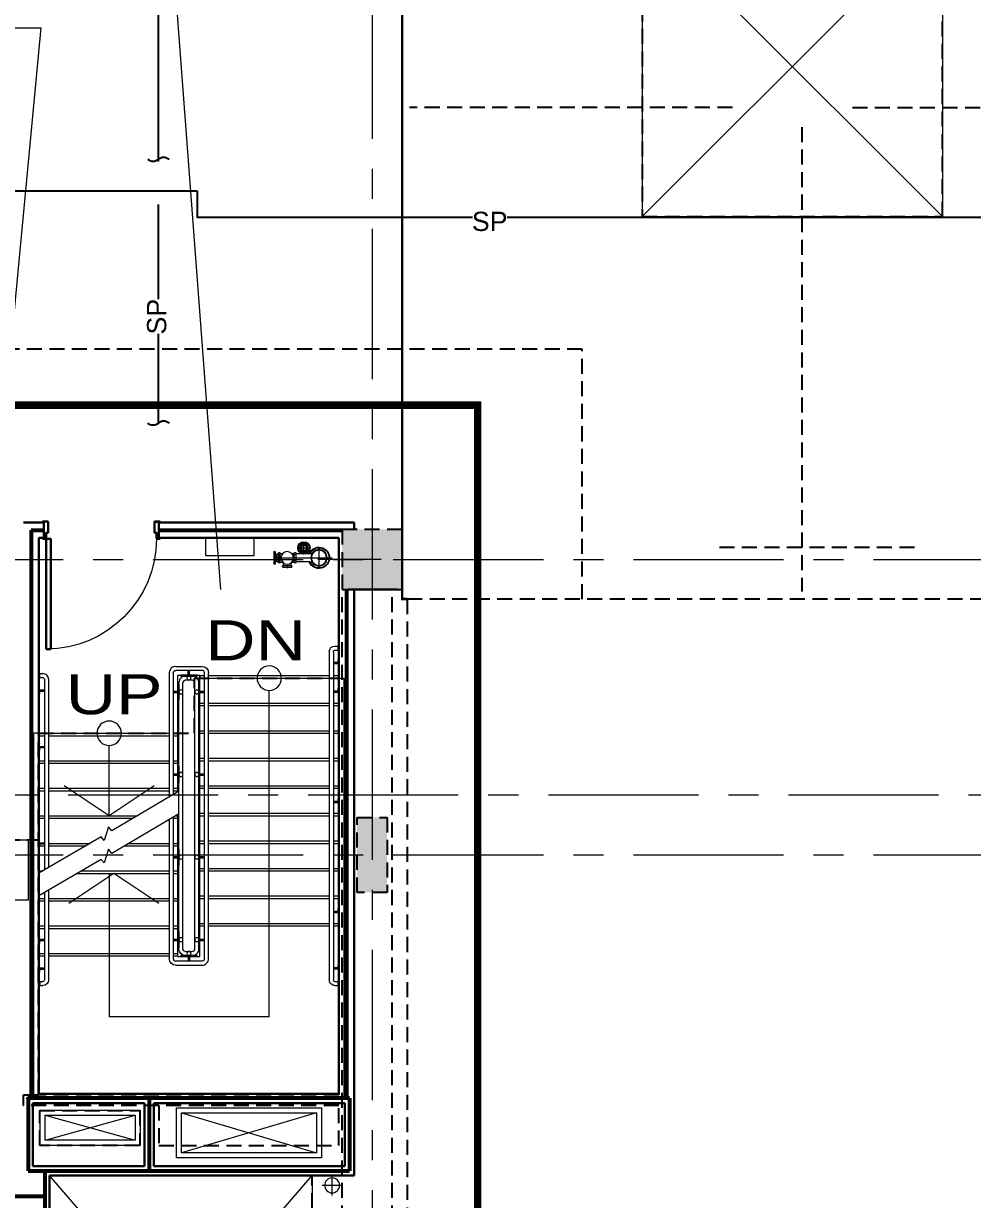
# Model space of a CAD drawing. Header units: inches. Extents: x -26500 to -19632, y -3347 to 2257.
# Drawn here: x -23360.4 to -22981, y 765.5 to 1235.3 of the extents above; entities that cross this region are included whole.
import ezdxf
from ezdxf import colors
from ezdxf.entities.mleader import LeaderData, LeaderLine
from ezdxf.enums import TextEntityAlignment as Align
from ezdxf.math import Vec2, Vec3

# ---------------------------------------------------------------- set-up
doc = ezdxf.new("R2010")
doc.units = ezdxf.units.IN
doc.header["$LTSCALE"] = 48
doc.header["$MEASUREMENT"] = 0
for name, pattern in [('A105$0$CENTER', [2, 1.25, -0.25, 0.25, -0.25]), ('A105$0$DGN Style 2', [235.651, 141.3906, -94.2604]), ('A105$0$DGN Style 3', [329.9114, 235.651, -94.2604]), ('A105$0$DGN Style 4', [377.27725, 188.5208, -94.2604, 0.235651, -94.2604]), ('DASHED2', [0.375, 0.25, -0.125]), ('NB - 9th floor_plan$0$HIDDEN2', [0.1875, 0.125, -0.0625])]:
    doc.linetypes.add(name, pattern=pattern)
for name, color, linetype in [('A-Detl-Iden', 5, 'Continuous'), ('A105$0$A-ANNO-IDEN', 8, 'Continuous'), ('A105$0$A-ANNO-PATT-1-12', 8, 'Continuous'), ('A105$0$A-ANNO-TEXT', 8, 'Continuous'), ('A105$0$A-DOOR', 8, 'Continuous'), ('A105$0$A-DOOR-FRAM', 8, 'Continuous'), ('A105$0$A-FLOR-CURB', 8, 'Continuous'), ('A105$0$A-FLOR-HRAL', 8, 'Continuous'), ('A105$0$A-FLOR-OPENING', 8, 'Continuous'), ('A105$0$A-FLOR-SLEEVE', 8, 'Continuous'), ('A105$0$A-FLOR-SPRK', 8, 'Continuous'), ('A105$0$A-FLOR-STRCT-6-12', 8, 'Continuous'), ('A105$0$A-FLOR-STRS', 8, 'Continuous'), ('A105$0$A-GRID-COLS', 8, 'Continuous'), ('A105$0$A-GRID-GRDP0-15', 8, 'Continuous'), ('A105$0$A-WALL-FULL-INTR', 8, 'Continuous'), ('A105$0$bc105-11 - A-WALL-FIRE', 8, 'Continuous'), ('A105$0$bc105-11 - M-HVAC-Supp', 8, 'Continuous'), ('A105$0$E-RISER-SLEEVE', 8, 'Continuous'), ('A105$0$tower crane', 8, 'Continuous'), ('F-Sprn-Pipe', 133, 'Continuous'), ('NB - 9th floor_plan$0$stcbeams', 1, 'NB - 9th floor_plan$0$HIDDEN2'), ('NB - 9th floor_plan$0$STCCOLS1', 1, 'NB - 9th floor_plan$0$HIDDEN2'), ('NB - 9th floor_plan$0$STDROPS', 1, 'NB - 9th floor_plan$0$HIDDEN2'), ('NB - 9th floor_plan$0$STPJ', 1, 'NB - 9th floor_plan$0$HIDDEN2'), ('NB - 9th floor_plan$0$STREINFB', 1, 'NB - 9th floor_plan$0$HIDDEN2'), ('NB - 9th floor_plan$0$STSLABEDGE', 1, 'NB - 9th floor_plan$0$HIDDEN2'), ('P-Anno', 6, 'Continuous'), ('P-Pipe-Ftng', 134, 'Continuous'), ('P-Text', 6, 'Continuous'), ('XREF', 7, 'Continuous')]:
    doc.layers.add(name, color=color, linetype=linetype)
doc.styles.add('A105$0$style-Arial', font='arial.ttf')
doc.styles.add('M08', font='arial.ttf', dxfattribs={"height": 7.68})
doc.styles.add('MAMEP ANNO', font='arial.ttf', dxfattribs={"height": 0.078125})
doc.styles.get("Standard").update_dxf_attribs({"font": 'simplex.shx'})

# ---------------------------------------------------------------- blocks, each defined once
blk = doc.blocks.new('LPBL')
at = {"layer": 'P-Pipe-Ftng'}
for centre, start, end in [((-1.06, 1.06), 315, 45), ((1.06, -1.06), 135, 225)]:
    blk.add_arc(centre, 1.5, start, end, dxfattribs=at)
blk = doc.blocks.new('NB - 9th floor_plan')
at = {"layer": 'NB - 9th floor_plan$0$stcbeams', "transparency": 33554687}
for p, q in [((-23233.02, 379.16), (-23233.02, 1009.17)), ((-23213.02, 379.16), (-23213.02, 1009.17))]:
    blk.add_line(p, q, dxfattribs=at)
blk.add_lwpolyline([(-23306.28, 803.07), (-23360.38, 803.07), (-23360.38, 807.27), (-23354.38, 807.27)], dxfattribs=at)
at = {"layer": 'NB - 9th floor_plan$0$STCCOLS1', "transparency": 33554687, "elevation": 0}
blk.add_lwpolyline([(-23233.02, 1009.17), (-23209.02, 1009.17), (-23209.02, 1033.17), (-23233.02, 1033.17)], close=True, dxfattribs=at)
at = {"layer": 'NB - 9th floor_plan$0$STCCOLS1', "transparency": 33554687}
blk.add_lwpolyline([(-23215.01, 888.16), (-23227.01, 888.16), (-23227.01, 918.16), (-23215.01, 918.16)], close=True, dxfattribs=at)
at = {"layer": 'NB - 9th floor_plan$0$STDROPS', "transparency": 33554687}
blk.add_line((-23386.04, 909.16), (-23354.17, 909.16), dxfattribs=at)
blk.add_lwpolyline([(-23137.02, 1005.38), (-23137.02, 1105.15), (-23398.04, 1105.15), (-23398.04, 954.11)], dxfattribs=at)
at = {"layer": 'NB - 9th floor_plan$0$STPJ', "transparency": 33554687, "const_width": 1}
blk.add_lwpolyline([(-23207.02, 1005.38), (-23209.02, 1005.38), (-23209.02, 1531.6)], dxfattribs=at)
at = {"layer": 'NB - 9th floor_plan$0$STREINFB', "transparency": 33554687}
for p, q in [((-23049.23, 1193.92), (-23049.23, 1008.38)), ((-23082.21, 1026.08), (-23001.17, 1026.08))]:
    blk.add_line(p, q, dxfattribs=at)
at = {"layer": 'NB - 9th floor_plan$0$STREINFB', "transparency": 33554687, "elevation": 0}
for points in [[(-23077.02, 1201.71), (-23206.02, 1201.71)], [(-23029.02, 1201.71), (-22772.3, 1201.71)]]:
    blk.add_lwpolyline(points, dxfattribs=at)
at = {"layer": 'NB - 9th floor_plan$0$STSLABEDGE', "linetype": 'NB - 9th floor_plan$0$HIDDEN2', "transparency": 33554687}
blk.add_lwpolyline([(-23113.02, 1158.13), (-22993.02, 1158.13), (-22993.02, 1278.13), (-23113.02, 1278.13)], close=True, dxfattribs=at)
at = {"layer": 'NB - 9th floor_plan$0$STSLABEDGE', "transparency": 33554687}
for points in [[(-22877.02, 1005.38), (-23207.02, 1005.38), (-23207.02, 551.77), (-22877.02, 551.77)], [(-23354.38, 807.27), (-23354.38, 951.77), (-23291.98, 951.77), (-23291.98, 973.77), (-23234.35, 973.77), (-23234.35, 807.27)], [(-23353.87, 801.07), (-23313.87, 801.07), (-23313.87, 787.07), (-23353.87, 787.07)], [(-23234.35, 803.07), (-23306.28, 803.07), (-23306.28, 787.07), (-23234.35, 787.07)], [(-23350.01, 654.09), (-23245.01, 654.09), (-23245.01, 775.09), (-23350.01, 775.09)]]:
    blk.add_lwpolyline(points, close=True, dxfattribs=at)
blk = doc.blocks.new('Key Note')
at = {"color": 0, "linetype": 'Continuous', "transparency": 16777216}
blk.add_lwpolyline([(-0.09375, -0.09375), (0.09375, -0.09375), (0.09375, 0.09375), (-0.09375, 0.09375)], close=True, dxfattribs=at)
at = {"color": 0, "linetype": 'ByBlock', "transparency": 16777216, "style": 'MAMEP ANNO'}
blk.add_attdef('ID', text='', height=0.10156, dxfattribs=at).set_placement((0, 0), align=Align.MIDDLE_CENTER)
blk = doc.blocks.new('*U764')
at = {"layer": 'A105$0$A-FLOR-HRAL', "linetype": 'Continuous', "lineweight": 0}
for p, q in [((-1.1, 1.5), (-1.04, 1.5)), ((-1.1, -1.5), (-1.1, 1.5)), ((-0.86, 0.01), (-0.86, 1.32)), ((-0.86, 0.01), (-0.86, -1.32)), ((-0.73, 0.26), (1.11, 0.26)), ((-1.1, -1.5), (-1.04, -1.5)), ((-0.73, -0.24), (1.11, -0.24))]:
    blk.add_line(p, q, dxfattribs=at)
for centre, radius, start, end in [((-1.04, 1.32), 0.188, 0, 90), ((-1.04, -1.32), 0.188, 270, 0), ((-0.73, -0.37), 0.125, 90, 180)]:
    blk.add_arc(centre, radius, start, end, dxfattribs=at)
at = {"layer": 'A105$0$A-FLOR-HRAL', "linetype": 'Continuous', "lineweight": 0, "extrusion": (0, 0, -1)}
blk.add_arc((0.73, 0.38), 0.125, 270, 0, dxfattribs=at)
blk = doc.blocks.new('*U765')
at = {"layer": 'A105$0$A-FLOR-HRAL', "linetype": 'Continuous', "lineweight": 0}
for p, q in [((-1.1, 1.5), (-1.04, 1.5)), ((-1.1, 1.5), (-1.1, -1.5)), ((-0.86, -0.01), (-0.86, 1.32)), ((-0.73, 0.24), (1.11, 0.24)), ((-1.1, -1.5), (-1.04, -1.5)), ((-0.86, -0.01), (-0.86, -1.32)), ((-0.73, -0.26), (1.11, -0.26))]:
    blk.add_line(p, q, dxfattribs=at)
at = {"layer": 'A105$0$A-FLOR-HRAL', "linetype": 'Continuous', "lineweight": 0, "extrusion": (0, 0, -1)}
for centre, radius, start, end in [((1.04, 1.32), 0.188, 90, 180), ((0.73, 0.37), 0.125, 270, 0), ((1.04, -1.32), 0.188, 180, 270)]:
    blk.add_arc(centre, radius, start, end, dxfattribs=at)
at = {"layer": 'A105$0$A-FLOR-HRAL', "linetype": 'Continuous', "lineweight": 0}
blk.add_arc((-0.73, -0.38), 0.125, 90, 180, dxfattribs=at)
blk = doc.blocks.new('*U766')
at = {"layer": 'A105$0$A-FLOR-HRAL', "linetype": 'Continuous', "lineweight": 0}
for p, q in [((0.73, 0.24), (-1.11, 0.24)), ((0.86, -0.01), (0.86, 1.32)), ((1.1, 1.5), (1.04, 1.5)), ((1.1, 1.5), (1.1, -1.5)), ((0.73, -0.26), (-1.11, -0.26)), ((0.86, -0.01), (0.86, -1.32)), ((1.1, -1.5), (1.04, -1.5))]:
    blk.add_line(p, q, dxfattribs=at)
for centre, radius, start, end in [((0.73, 0.37), 0.125, 270, 0), ((1.04, 1.32), 0.188, 90, 180), ((1.04, -1.32), 0.188, 180, 270)]:
    blk.add_arc(centre, radius, start, end, dxfattribs=at)
at = {"layer": 'A105$0$A-FLOR-HRAL', "linetype": 'Continuous', "lineweight": 0, "extrusion": (0, 0, -1)}
blk.add_arc((-0.73, -0.38), 0.125, 90, 180, dxfattribs=at)
blk = doc.blocks.new('*U767')
at = {"layer": 'A105$0$A-FLOR-HRAL', "linetype": 'Continuous', "lineweight": 0}
for p, q in [((0.73, 0.26), (-1.11, 0.26)), ((0.86, 0.01), (0.86, 1.32)), ((0.86, 0.01), (0.86, -1.32)), ((1.1, 1.5), (1.04, 1.5)), ((1.1, -1.5), (1.1, 1.5)), ((0.73, -0.24), (-1.11, -0.24)), ((1.1, -1.5), (1.04, -1.5))]:
    blk.add_line(p, q, dxfattribs=at)
blk.add_arc((0.73, 0.38), 0.125, 270, 0, dxfattribs=at)
at = {"layer": 'A105$0$A-FLOR-HRAL', "linetype": 'Continuous', "lineweight": 0, "extrusion": (0, 0, -1)}
for centre, radius, start, end in [((-1.04, 1.32), 0.188, 0, 90), ((-0.73, -0.37), 0.125, 90, 180), ((-1.04, -1.32), 0.188, 270, 0)]:
    blk.add_arc(centre, radius, start, end, dxfattribs=at)
blk = doc.blocks.new('*U769')
at = {"layer": 'A105$0$A-DOOR', "linetype": 'Continuous', "lineweight": 0, "extrusion": (0, 0, -1)}
blk.add_arc((22, 18.56), 44, 180, 270, dxfattribs=at)
at = {"layer": 'A105$0$A-DOOR', "linetype": 'Continuous', "lineweight": 30}
blk.add_3dface([(-22, -25.44), (-20.25, -25.44), (-20.25, 18.56), (-22, 18.56)], dxfattribs=at)
at = {"layer": 'A105$0$A-DOOR-FRAM', "linetype": 'Continuous', "lineweight": 30}
for p, q in [((-21.25, 25.44), (-23.5, 25.44)), ((-23.5, 25.44), (-23.5, 25.06)), ((-21.25, 20.98), (-21.25, 25.44)), ((21.25, 25.44), (23.5, 25.44)), ((21.25, 20.98), (21.25, 25.44)), ((23.5, 25.44), (23.5, 25.06)), ((-23.5, 18.56), (-23.5, 18.94)), ((-22, 18.56), (-22, 20.98)), ((-22, 20.98), (-21.25, 20.98)), ((22, 20.98), (21.25, 20.98)), ((22, 18.56), (22, 20.98)), ((23.5, 18.56), (23.5, 18.94)), ((-23.5, 18.56), (-22, 18.56)), ((23.5, 18.56), (22, 18.56))]:
    blk.add_line(p, q, dxfattribs=at)
at = {"layer": 'A105$0$A-DOOR-FRAM', "linetype": 'Continuous', "lineweight": 13}
for p, q in [((-23.35, 25.06), (-23.5, 25.06)), ((-21.4, 25.29), (-23.35, 25.29)), ((-23.35, 25.29), (-23.35, 25.06)), ((-21.4, 21.13), (-21.4, 25.29)), ((21.4, 21.13), (21.4, 25.29)), ((21.4, 25.29), (23.35, 25.29)), ((23.35, 25.29), (23.35, 25.06)), ((23.35, 25.06), (23.5, 25.06)), ((-23.5, 18.94), (-23.35, 18.94)), ((-23.35, 18.71), (-23.35, 18.94)), ((-22.15, 18.71), (-22.15, 21.13)), ((-22.15, 21.13), (-21.4, 21.13)), ((22.15, 21.13), (21.4, 21.13)), ((22.15, 18.71), (22.15, 21.13)), ((23.5, 18.94), (23.35, 18.94)), ((23.35, 18.71), (23.35, 18.94)), ((-23.35, 18.71), (-22.15, 18.71)), ((23.35, 18.71), (22.15, 18.71))]:
    blk.add_line(p, q, dxfattribs=at)
blk = doc.blocks.new('*U770')
at = {"layer": 'A105$0$A-FLOR-STRCT-6-12', "linetype": 'A105$0$DGN Style 3', "lineweight": 0}
for p, q in [((-52.54, -60.49), (52.46, 60.49)), ((52.46, -60.49), (-52.54, 60.49))]:
    blk.add_line(p, q, dxfattribs=at)
at = {"layer": 'A105$0$A-FLOR-STRCT-6-12', "linetype": 'A105$0$DGN Style 3', "lineweight": 13}
blk.add_3dface([(-52.54, 60.49), (52.46, 60.49), (52.46, -60.49), (-52.54, -60.49)], dxfattribs=at)
blk = doc.blocks.new('*D775', base_point=(0, 0))
at = {"linetype": 'Continuous', "lineweight": 0}
for p, q in [((-0.75, 0), (0.75, 0)), ((0, -0.75), (0, 0.75))]:
    blk.add_line(p, q, dxfattribs=at)
blk = doc.blocks.new('*U774')
at = {"layer": 'A105$0$E-RISER-SLEEVE', "linetype": 'Continuous', "lineweight": 13}
blk.add_circle((0, 0), 0.5, dxfattribs=at)
at = {"linetype": 'Continuous', "lineweight": 0}
blk.add_blockref('*D775', (0, 0), dxfattribs=at)
blk = doc.blocks.new('*D805', base_point=(0, 0))
at = {"layer": 'A105$0$A-FLOR-SLEEVE', "linetype": 'Continuous', "lineweight": 0}
for p, q in [((4, 0), (-4, 0)), ((0, -4), (0, 4))]:
    blk.add_line(p, q, dxfattribs=at)
blk = doc.blocks.new('*U804')
at = {"layer": 'A105$0$A-FLOR-SLEEVE', "linetype": 'Continuous', "lineweight": 13, "extrusion": (0, 0, -1)}
blk.add_circle((0, 0), 3, dxfattribs=at)
at = {"layer": 'A105$0$A-FLOR-SLEEVE', "linetype": 'Continuous', "lineweight": 0}
blk.add_blockref('*D805', (0, 0), dxfattribs=at)
blk = doc.blocks.new('*U807')
at = {"layer": 'A105$0$A-FLOR-SLEEVE', "linetype": 'Continuous', "lineweight": 13}
for radius in [19.8, 17.8]:
    blk.add_circle((0, 0), radius, dxfattribs=at)
at = {"layer": 'A105$0$A-FLOR-SPRK', "linetype": 'A105$0$DGN Style 4', "lineweight": 0}
for p, q in [((-19.8, 0), (19.8, 0)), ((0, -19.8), (0, 19.8))]:
    blk.add_line(p, q, dxfattribs=at)
at = {"layer": 'A105$0$A-FLOR-SPRK', "linetype": 'Continuous', "lineweight": 30}
for radius in [11.8, 9.81]:
    blk.add_circle((0, 0), radius, dxfattribs=at)
blk = doc.blocks.new('*U808')
at = {"layer": 'A105$0$A-FLOR-SLEEVE', "linetype": 'Continuous', "lineweight": 13, "extrusion": (0, 0, -1)}
for radius, start, end in [(34, 22.4795, 337.5205), (32, 23.9695, 336.0305)]:
    blk.add_arc((-51.2, 0), radius, start, end, dxfattribs=at)
at = {"layer": 'A105$0$A-FLOR-SPRK', "linetype": 'A105$0$DGN Style 4', "lineweight": 0}
for p, q in [((-87.9, 0), (51.2, 0)), ((51.2, 34.6), (51.2, 0)), ((51.2, 0), (93.5, 0)), ((51.2, 0), (51.2, -34.6))]:
    blk.add_line(p, q, dxfattribs=at)
at = {"layer": 'A105$0$A-FLOR-SPRK', "linetype": 'Continuous', "lineweight": 13}
for p, q in [((-78.4, -16), (-78.4, 16.2)), ((-72.4, 16), (-78.4, 16)), ((-72.6, 10.1), (-78.4, 10.1)), ((-72.4, -16), (-72.4, 16)), ((-72.4, 14), (-64.9, 14)), ((-36.2, 14), (-28.1, 14)), ((-28.1, -16), (-28.1, 16.2)), ((-22.1, 16), (-28.1, 16)), ((-22.2, 10.1), (-28.1, 10.1)), ((-22.1, -16), (-22.1, 16)), ((21.7, 13), (-22.1, 13)), ((-72.6, -9.2), (-78.6, -9.2)), ((-72.6, 0), (-78.4, 0)), ((-72.4, -9.2), (-78.4, -9.2)), ((-72.4, -16), (-78.4, -16)), ((-72.4, -14), (-64.9, -14)), ((-64.1, -24.7), (-36.1, -24.7)), ((-64.1, -30.1), (-64.1, -24.7)), ((-64.1, -30.1), (-36.1, -30.1)), ((-62.1, -24.7), (-62.1, -16.7)), ((-38.1, -24.7), (-38.1, -15.8)), ((-36.1, -30.1), (-36.1, -24.7)), ((-36, -14), (-28.1, -14)), ((-22.2, -9.2), (-28.2, -9.2)), ((-22.2, 0), (-28.1, 0)), ((-22.1, -9.2), (-28.1, -9.2)), ((-22.1, -16), (-28.1, -16)), ((21.7, -13), (-22.1, -13))]:
    blk.add_line(p, q, dxfattribs=at)
at = {"layer": 'A105$0$A-FLOR-SPRK', "linetype": 'Continuous', "lineweight": 13, "flags": 128}
for points in [[(-93.5, 18.1), (-93.5, -18)], [(-90.2, 20.1), (-91.5, 20.1)], [(-88.2, -18), (-88.2, 18.1)], [(-91.5, -20), (-90.2, -20)]]:
    blk.add_lwpolyline(points, dxfattribs=at)
at = {"layer": 'A105$0$A-FLOR-SPRK', "linetype": 'Continuous', "lineweight": 13, "extrusion": (0, 0, -1)}
for radius in [26, 24]:
    blk.add_circle((-51.2, 0), radius, dxfattribs=at)
for centre, radius, start, end in [((91.5, 18.1), 2, 0, 90), ((90.2, 18.1), 2, 90, 180), ((91.5, -18), 2, 270, 0), ((-21.2, -27.9), 14.9, 91.6029, 136.2822)]:
    blk.add_arc(centre, radius, start, end, dxfattribs=at)
at = {"layer": 'A105$0$A-FLOR-SPRK', "linetype": 'Continuous', "lineweight": 13}
for centre, radius, start, end in [((21.2, 27.9), 14.9, 271.6029, 316.2822), ((-90.2, -18), 2, 270, 360)]:
    blk.add_arc(centre, radius, start, end, dxfattribs=at)
at = {"layer": 'A105$0$A-FLOR-SPRK', "linetype": 'Continuous', "lineweight": 13, "extrusion": (0, 0, -1)}
blk.add_ellipse((-50.4, -0.1), major_axis=(0, -20.2), ratio=0.999989, dxfattribs=at)
at = {"layer": 'A105$0$A-FLOR-SPRK', "linetype": 'Continuous', "lineweight": 13}
for points in [[(-83.9, -2), (-88.1, -2), (-88.1, 1.6), (-83.9, 1.6)], [(-78.4, -12.5), (-83.9, -12.5), (-83.9, 12.6), (-78.4, 12.6)], [(-65, -28.6), (-65, -26.3), (-64.1, -26.3), (-64.1, -28.6)], [(-51.7, -30.1), (-51.7, -31.3), (-48.3, -31.3), (-48.3, -30.1)], [(-36.1, -28.6), (-36.1, -26.3), (-35.1, -26.3), (-35.1, -28.6)]]:
    blk.add_3dface(points, dxfattribs=at)
blk = doc.blocks.new('*U971')
at = {"layer": 'A105$0$tower crane', "linetype": 'A105$0$DGN Style 2', "lineweight": 0}
for p, q in [((-480, 480, 0), (480, 480, 0)), ((-480, 480, 0), (-480, -480, 0)), ((-480, 480, 0), (480, -480, 0)), ((480, 480, 0), (-480, -480, 0)), ((480, 480, 0), (480, -480, 0)), ((-480, -480, 0), (480, -480, 0))]:
    blk.add_line(p, q, dxfattribs=at)
blk = doc.blocks.new('A105')
at = {"layer": 'A105$0$A-ANNO-IDEN', "lineweight": 0, "transparency": 33554687, "elevation": 0.2066, "flags": 128}
for points in [[(-23342.5379, 1325.3785), (-23305.4204, 1325.3785), (-23281.5942, 1009.2162)], [(-23421.5321, 1233.5393), (-23353.4468, 1233.5393), (-23393.9075, 805.6001)]]:
    blk.add_lwpolyline(points, dxfattribs=at)
at = {"layer": 'A105$0$A-ANNO-PATT-1-12', "lineweight": 30, "transparency": 33554687}
for points in [[(-23209.0239, 1009.1697, 0), (-23209.0239, 1033.1697, 0), (-23233.0239, 1009.1697, 0), (-23233.0239, 1033.1697, 0)], [(-23227.0133, 918.1574), (-23215.0134, 918.1574), (-23227.0133, 888.1574), (-23215.0134, 888.1574)]]:
    blk.add_solid(points, dxfattribs=at)
at = {"layer": 'A105$0$A-ANNO-TEXT', "lineweight": 13, "transparency": 33554687}
for p, q in [((-23262.1486, 838.4692), (-23262.1486, 968.9008)), ((-23326.1488, 918.7739), (-23326.1488, 946.9012)), ((-23326.1488, 895.7586), (-23326.1488, 838.4692)), ((-23262.1486, 838.4692), (-23326.1488, 838.4692))]:
    blk.add_line(p, q, dxfattribs=at)
at = {"layer": 'A105$0$A-ANNO-TEXT', "lineweight": 13, "transparency": 33554687, "flags": 128}
for points in [[(-23308.1488, 930.7739), (-23326.1488, 918.7739), (-23344.1488, 930.7739)], [(-23306.3002, 883.7586), (-23324.3002, 895.7586), (-23342.3002, 883.7586)]]:
    blk.add_lwpolyline(points, dxfattribs=at)
at = {"layer": 'A105$0$A-ANNO-TEXT', "lineweight": 13, "transparency": 33554687, "extrusion": (0, 0, -1)}
for centre in [(23262.1486, 973.7738), (23326.1488, 951.7742)]:
    blk.add_circle(centre, 4.873, dxfattribs=at)
at = {"layer": 'A105$0$A-FLOR-CURB', "lineweight": 0, "transparency": 33554687}
blk.add_3dface([(-23372.5236, 909.1574), (-23358.5236, 909.1574), (-23358.5236, 885.1574), (-23372.5236, 885.1574)], dxfattribs=at)
at = {"layer": 'A105$0$A-FLOR-HRAL', "lineweight": 13, "transparency": 33554687}
for p, q in [((-23235.8984, 986.6186), (-23234.6486, 986.6186)), ((-23234.6486, 984.9707), (-23234.6486, 986.6186)), ((-23238.1484, 984.3431), (-23238.1484, 853.2315)), ((-23236.5234, 984.3431), (-23236.5234, 853.2315)), ((-23235.8984, 984.9707), (-23234.6486, 984.9707)), ((-23299.5236, 978.4822), (-23289.0236, 978.4822)), ((-23353.8988, 975.6073), (-23352.6486, 975.6073)), ((-23353.8988, 973.9823), (-23353.8988, 975.6073)), ((-23353.8988, 973.9823), (-23352.6486, 973.9823)), ((-23352.0228, 973.3573), (-23352.0234, 897.1706)), ((-23350.3979, 973.4734), (-23350.3984, 898.1087)), ((-23302.1482, 975.8572), (-23302.1486, 926.2911)), ((-23300.5232, 975.8569), (-23300.5236, 927.2499)), ((-23289.0236, 976.8572), (-23299.5236, 976.8572)), ((-23292.8986, 974.6072), (-23295.6486, 974.6072)), ((-23292.8986, 972.9822), (-23295.6486, 972.9822)), ((-23288.0239, 861.7322), (-23288.0235, 975.8568)), ((-23286.3989, 861.7322), (-23286.3985, 975.858)), ((-23298.2735, 926.6135), (-23298.2732, 971.9765)), ((-23296.6485, 927.5723), (-23296.6482, 971.9787)), ((-23291.899, 865.6078), (-23291.8986, 971.9822)), ((-23290.274, 865.6082), (-23290.2736, 971.9822)), ((-23298.274, 865.6072), (-23298.2735, 926.6135)), ((-23296.649, 865.6072), (-23296.6485, 927.5723)), ((-23302.1486, 917.2911), (-23302.149, 861.7322)), ((-23300.5236, 918.2499), (-23300.524, 861.7325)), ((-23352.0235, 888.1706), (-23352.024, 853.2314)), ((-23350.3985, 889.1086), (-23350.399, 853.2314)), ((-23295.649, 864.6072), (-23292.899, 864.6072)), ((-23289.0239, 860.7322), (-23299.524, 860.7322)), ((-23295.649, 862.9822), (-23292.899, 862.9822)), ((-23299.524, 859.1072), (-23289.0239, 859.1072)), ((-23353.8989, 852.6064), (-23352.649, 852.6064)), ((-23353.8989, 852.6064), (-23353.8989, 850.9814)), ((-23353.8989, 850.9814), (-23352.649, 850.9814)), ((-23235.8984, 852.6065), (-23234.6484, 852.6065)), ((-23235.8984, 850.9815), (-23234.6484, 850.9815)), ((-23234.6484, 850.9815), (-23234.6484, 852.6065))]:
    blk.add_line(p, q, dxfattribs=at)
at = {"layer": 'A105$0$A-FLOR-HRAL', "lineweight": 0, "transparency": 33554687}
for p, q in [((-23294.5236, 974.6072), (-23294.5236, 976.8572)), ((-23294.0236, 974.6072), (-23294.0236, 976.8572)), ((-23300.5233, 968.5447), (-23298.2733, 968.5447)), ((-23300.5233, 968.0447), (-23298.2733, 968.0447)), ((-23290.2736, 968.5447), (-23288.0236, 968.5447)), ((-23290.2736, 968.0447), (-23288.0236, 968.0447)), ((-23300.5233, 935.5447), (-23298.2733, 935.5447)), ((-23300.5233, 935.0447), (-23298.2733, 935.0447)), ((-23290.2736, 935.5447), (-23288.0236, 935.5447)), ((-23290.2736, 935.0447), (-23288.0236, 935.0447)), ((-23300.5233, 902.5447), (-23298.2733, 902.5447)), ((-23300.5233, 902.0447), (-23298.2733, 902.0447)), ((-23290.2736, 902.5447), (-23288.0236, 902.5447)), ((-23290.2736, 902.0447), (-23288.0236, 902.0447)), ((-23300.5233, 869.5447), (-23298.2733, 869.5447)), ((-23300.5233, 869.0447), (-23298.2733, 869.0447)), ((-23290.2736, 869.5447), (-23288.0236, 869.5447)), ((-23290.2736, 869.0447), (-23288.0236, 869.0447)), ((-23294.524, 862.9822), (-23294.524, 860.7322)), ((-23294.024, 862.9822), (-23294.024, 860.7322))]:
    blk.add_line(p, q, dxfattribs=at)
at = {"layer": 'A105$0$A-FLOR-HRAL', "lineweight": 13, "transparency": 33554687, "extrusion": (0, 0, -1)}
for centre, radius, start, end in [((23235.8984, 984.3686), 2.25, 0.12651, 89.999997), ((23235.8984, 984.3457), 0.625, 359.761896, 89.999997), ((23289.0236, 975.8572), 2.625, 90, 179.982985), ((23299.5236, 975.8572), 1, 359.984657, 90.000033), ((23295.649, 865.6072), 2.625, 270.000001, 360), ((23295.649, 865.6072), 1, 270.000001, 360), ((23299.524, 861.7322), 2.625, 270, 360), ((23289.0239, 861.7322), 1, 180, 270.000033), ((23352.649, 853.2314), 2.25, 179.999997, 269.999996), ((23235.8984, 853.2315), 2.25, 269.999997, 359.999999), ((23235.8984, 853.2315), 0.625, 269.999997, 359.999999)]:
    blk.add_arc(centre, radius, start, end, dxfattribs=at)
at = {"layer": 'A105$0$A-FLOR-HRAL', "lineweight": 13, "transparency": 33554687}
for centre, radius, start, end in [((-23299.5236, 975.8572), 2.625, 90, 180), ((-23352.6486, 973.3573), 2.25, 0.000003, 90.000003), ((-23352.6486, 973.3573), 0.625, 0.000003, 90.000004), ((-23295.6486, 971.9822), 2.625, 89.999967, 180.123302), ((-23295.6486, 971.9822), 1, 89.999967, 180.199773), ((-23292.8986, 971.9822), 2.625, 0, 89.999967), ((-23292.8986, 971.9822), 1, 0, 89.999967), ((-23289.0236, 975.8572), 1, 359.976506, 90.000033), ((-23292.899, 865.6072), 2.625, 269.999999, 0.021476), ((-23292.899, 865.6072), 1, 269.999999, 0.034794), ((-23299.524, 861.7322), 1, 179.983187, 270.000033), ((-23289.0239, 861.7322), 2.625, 270, 0.000889), ((-23352.649, 853.2314), 0.625, 270.000003, 0.000003)]:
    blk.add_arc(centre, radius, start, end, dxfattribs=at)
at = {"layer": 'A105$0$A-FLOR-OPENING', "lineweight": 0, "transparency": 33554687}
for p, q in [((-23286.3986, 973.7947), (-23238.1483, 973.7947)), ((-23236.5234, 973.7947), (-23232.2736, 973.7947)), ((-23232.2736, 973.7947), (-23232.2732, 805.7947)), ((-23356.2739, 805.7948), (-23356.2737, 951.795)), ((-23354.2737, 951.795), (-23356.2737, 951.795)), ((-23350.3986, 951.795), (-23302.1486, 951.795)), ((-23232.2732, 805.7947), (-23356.2739, 805.7948))]:
    blk.add_line(p, q, dxfattribs=at)
at = {"layer": 'A105$0$A-FLOR-OPENING', "lineweight": 0, "transparency": 33554687, "flags": 128}
blk.add_lwpolyline([(-23300.5236, 951.795), (-23298.6486, 951.795), (-23298.6486, 974.9822), (-23289.8986, 974.9822), (-23289.8986, 973.7947), (-23288.0236, 973.7947)], dxfattribs=at)
at = {"layer": 'A105$0$A-FLOR-OPENING', "lineweight": 0, "transparency": 33554687}
for points in [[(-23353.7736, 801.1574), (-23313.7736, 801.1574), (-23313.7736, 787.1574), (-23353.7736, 787.1574)], [(-23299.2736, 802.1574), (-23241.2736, 802.1574), (-23241.2736, 782.1574), (-23299.2736, 782.1574)]]:
    blk.add_3dface(points, dxfattribs=at)
at = {"layer": 'A105$0$A-FLOR-SPRK', "lineweight": 0, "transparency": 33554687}
for points in [[(-23268.1362, 1029.7947), (-23287.6706, 1029.7947), (-23287.6706, 1022.7527), (-23268.1362, 1022.7527)], [(-23265.4466, 1029.7947), (-23265.4466, 1029.7947), (-23265.4466, 1029.7947)]]:
    blk.add_3dface(points, dxfattribs=at)
at = {"layer": 'A105$0$A-FLOR-STRS', "lineweight": 0, "transparency": 33554687}
for p, q in [((-23298.6486, 974.9822), (-23289.8986, 974.9822)), ((-23298.6486, 928.3562), (-23298.6486, 974.9822)), ((-23289.8986, 862.6072), (-23289.8986, 974.9822)), ((-23289.8986, 974.7947), (-23288.0236, 974.7947)), ((-23286.3986, 974.7947), (-23238.1483, 974.7947)), ((-23236.5234, 974.7947), (-23234.2734, 974.7947)), ((-23289.8986, 963.7948), (-23288.0236, 963.7948)), ((-23286.3986, 963.7948), (-23238.1483, 963.7948)), ((-23236.5234, 963.7948), (-23234.2734, 963.7948)), ((-23354.2735, 950.795), (-23352.0236, 950.795)), ((-23350.3986, 950.795), (-23302.1486, 950.795)), ((-23300.5236, 950.795), (-23298.6486, 950.795)), ((-23289.8986, 952.7947), (-23288.0236, 952.7947)), ((-23286.3986, 952.7947), (-23238.1483, 952.7947)), ((-23236.5234, 952.7947), (-23234.2734, 952.7947)), ((-23354.2735, 939.7948), (-23352.0236, 939.7948)), ((-23350.3986, 939.7948), (-23302.1486, 939.7948)), ((-23300.5236, 939.7948), (-23298.6486, 939.7948)), ((-23289.8986, 941.7947), (-23288.0236, 941.7947)), ((-23286.3986, 941.7947), (-23238.1484, 941.7947)), ((-23236.5234, 941.7947), (-23234.2734, 941.7947)), ((-23289.8986, 930.7947), (-23288.0236, 930.7947)), ((-23286.3985, 930.7944), (-23238.1484, 930.7943)), ((-23236.5234, 930.7947), (-23234.2734, 930.7947)), ((-23354.2735, 928.7947), (-23352.0236, 928.7947)), ((-23350.3986, 928.7947), (-23302.1485, 928.7947)), ((-23300.5236, 928.7948), (-23298.6486, 928.7948)), ((-23354.2735, 917.7945), (-23352.0236, 917.7945)), ((-23350.3986, 917.7947), (-23316.5481, 917.7947)), ((-23300.5236, 917.7941), (-23298.6486, 917.7941)), ((-23298.6486, 862.6072), (-23298.6486, 919.3562)), ((-23289.8986, 919.7947), (-23288.0236, 919.7947)), ((-23286.3985, 919.7944), (-23238.1484, 919.7943)), ((-23236.5234, 919.7947), (-23234.2734, 919.7947)), ((-23353.9915, 906.7944), (-23352.0236, 906.7944)), ((-23350.3986, 906.7947), (-23335.3513, 906.7947)), ((-23319.9377, 906.7947), (-23302.1486, 906.7947)), ((-23300.5236, 906.7941), (-23298.6486, 906.7941)), ((-23289.8986, 908.7945), (-23288.0236, 908.7945)), ((-23286.3985, 908.7944), (-23238.1484, 908.7943)), ((-23236.5234, 908.7945), (-23234.2734, 908.7945)), ((-23289.8986, 897.7944), (-23288.0236, 897.7944)), ((-23286.3986, 897.7944), (-23238.1484, 897.7943)), ((-23236.5234, 897.7943), (-23234.2734, 897.7943)), ((-23338.816, 895.7947), (-23302.1486, 895.7947)), ((-23300.5236, 895.7941), (-23298.6486, 895.7941)), ((-23354.2735, 884.7944), (-23352.0236, 884.7944)), ((-23350.3986, 884.7941), (-23302.1486, 884.7941)), ((-23300.5236, 884.7941), (-23298.6486, 884.7941)), ((-23289.8986, 886.7942), (-23288.0236, 886.7942)), ((-23286.3986, 886.7942), (-23238.1484, 886.7942)), ((-23236.5234, 886.7942), (-23234.2734, 886.7942)), ((-23354.2735, 873.7939), (-23352.0236, 873.7939)), ((-23350.3986, 873.7939), (-23302.1486, 873.7939)), ((-23300.5236, 873.7939), (-23298.6486, 873.7939)), ((-23289.8986, 875.7941), (-23288.0239, 875.7941)), ((-23286.3986, 875.7941), (-23238.1484, 875.794)), ((-23236.5234, 875.794), (-23234.2734, 875.794)), ((-23354.2739, 862.7941), (-23352.024, 862.7941)), ((-23350.399, 862.7941), (-23302.149, 862.7941)), ((-23300.524, 862.7941), (-23298.6486, 862.7941)), ((-23298.6486, 862.6072), (-23289.8986, 862.6072))]:
    blk.add_line(p, q, dxfattribs=at)
at = {"layer": 'A105$0$A-FLOR-STRS', "lineweight": 13, "transparency": 33554687}
for p, q in [((-23289.8986, 973.7947), (-23288.0236, 973.7947)), ((-23286.3986, 973.7947), (-23238.1483, 973.7947)), ((-23236.5234, 973.7947), (-23234.2736, 973.7947)), ((-23236.5234, 973.7947), (-23234.2736, 973.7947)), ((-23289.8986, 962.7948), (-23288.0236, 962.7948)), ((-23286.3986, 962.7948), (-23238.1483, 962.7948)), ((-23236.5234, 962.7948), (-23234.2736, 962.7948)), ((-23354.2737, 951.795), (-23352.0236, 951.795)), ((-23350.3986, 951.795), (-23302.1486, 951.795)), ((-23300.5236, 951.795), (-23298.6486, 951.795)), ((-23289.8986, 951.7947), (-23288.0236, 951.7947)), ((-23286.3986, 951.7947), (-23238.1483, 951.7947)), ((-23236.5234, 951.7947), (-23234.2736, 951.7947)), ((-23354.2737, 940.7948), (-23352.0236, 940.7948)), ((-23350.3986, 940.7948), (-23302.1486, 940.7948)), ((-23300.5236, 940.7948), (-23298.6486, 940.7948)), ((-23289.8986, 940.7947), (-23288.0236, 940.7947)), ((-23286.3986, 940.7947), (-23238.1484, 940.7947)), ((-23236.5234, 940.7947), (-23234.2736, 940.7947)), ((-23354.2737, 929.7947), (-23352.0236, 929.7947)), ((-23350.3986, 929.7947), (-23302.1485, 929.7947)), ((-23300.5236, 929.7948), (-23298.6486, 929.7948)), ((-23289.8986, 929.7947), (-23288.0236, 929.7947)), ((-23286.3985, 929.7944), (-23238.1484, 929.7943)), ((-23236.5234, 929.7947), (-23234.2736, 929.7947)), ((-23354.2737, 918.7945), (-23352.0236, 918.7945)), ((-23350.3986, 918.7947), (-23314.8533, 918.7947)), ((-23299.6003, 918.7947), (-23298.6486, 918.7947)), ((-23289.8986, 918.7947), (-23288.0236, 918.7947)), ((-23286.3985, 918.7944), (-23238.1484, 918.7943)), ((-23236.5234, 918.7947), (-23234.398, 918.7947)), ((-23350.3986, 907.7947), (-23333.705, 907.7947)), ((-23318.2429, 907.7947), (-23302.1486, 907.7947)), ((-23300.5236, 907.7941), (-23298.6486, 907.7941)), ((-23289.8986, 907.7945), (-23288.0236, 907.7945)), ((-23286.3985, 907.7944), (-23238.1484, 907.7943)), ((-23236.5234, 907.7945), (-23234.2735, 907.7945)), ((-23354.2738, 896.7947), (-23352.6747, 896.7947)), ((-23337.0837, 896.7947), (-23302.1486, 896.7947)), ((-23300.5236, 896.7941), (-23298.6486, 896.7941)), ((-23289.8986, 896.7944), (-23288.0236, 896.7944)), ((-23286.3986, 896.7944), (-23238.1484, 896.7943)), ((-23236.5234, 896.7944), (-23234.2735, 896.7944)), ((-23354.2737, 885.7944), (-23352.0236, 885.7944)), ((-23354.2736, 885.7942), (-23352.0236, 885.7942)), ((-23350.3986, 885.7941), (-23302.1486, 885.7941)), ((-23300.5236, 885.7941), (-23298.6486, 885.7941)), ((-23289.8986, 885.7942), (-23288.0236, 885.7942)), ((-23286.3986, 885.7942), (-23238.1484, 885.7942)), ((-23236.5234, 885.7942), (-23234.2735, 885.7942)), ((-23354.2736, 874.7939), (-23352.0236, 874.7939)), ((-23350.3986, 874.7939), (-23302.1486, 874.7939)), ((-23300.5236, 874.7939), (-23298.6486, 874.7939)), ((-23289.8986, 874.7941), (-23288.0236, 874.7941)), ((-23286.3986, 874.7941), (-23238.1484, 874.794)), ((-23236.5234, 874.794), (-23234.2735, 874.794)), ((-23354.274, 863.7941), (-23352.024, 863.7941)), ((-23350.399, 863.7941), (-23302.149, 863.7941)), ((-23300.524, 863.7941), (-23298.6486, 863.7941))]:
    blk.add_line(p, q, dxfattribs=at)
at = {"layer": 'A105$0$A-FLOR-STRS', "lineweight": 0, "transparency": 33554687, "flags": 128}
for points in [[(-23298.6486, 928.3562), (-23325.0894, 912.7549), (-23326.4254, 914.4423), (-23328.154, 908.9886), (-23329.2776, 910.3611), (-23354.2739, 895.8715)], [(-23298.6486, 919.3562), (-23325.0894, 903.7549), (-23326.4254, 905.4423), (-23328.154, 899.9886), (-23329.2776, 901.3611), (-23354.2739, 886.8715)]]:
    blk.add_lwpolyline(points, dxfattribs=at)
at = {"layer": 'A105$0$A-FLOR-STRS', "lineweight": 0, "transparency": 33554687, "extrusion": (0, 0, -1)}
for centre in [(23294.2736, 973.7947), (23297.4484, 968.2947), (23291.0931, 968.2947), (23297.4484, 935.2947), (23291.0931, 935.2947), (23297.4484, 902.2947), (23291.0931, 902.2947), (23297.4484, 869.2947), (23291.0931, 869.2947), (23294.274, 863.7947)]:
    blk.add_circle(centre, 0.8125, dxfattribs=at)
at = {"layer": 'A105$0$A-FLOR-STRS', "lineweight": 0, "transparency": 33554687}
for points in [[(-23291.0236, 974.9822), (-23297.5236, 974.9822), (-23297.5236, 974.6072), (-23291.0236, 974.6072)], [(-23298.6483, 965.0447), (-23298.6483, 971.5447), (-23298.2733, 971.5447), (-23298.2733, 965.0447)], [(-23289.8986, 965.0447), (-23289.8986, 971.5447), (-23290.2736, 971.5447), (-23290.2736, 965.0447)], [(-23298.6483, 932.0447), (-23298.6483, 938.5447), (-23298.2733, 938.5447), (-23298.2733, 932.0447)], [(-23289.8986, 932.0447), (-23289.8986, 938.5447), (-23290.2736, 938.5447), (-23290.2736, 932.0447)], [(-23298.6483, 899.0447), (-23298.6483, 905.5447), (-23298.2733, 905.5447), (-23298.2733, 899.0447)], [(-23289.8986, 899.0447), (-23289.8986, 905.5447), (-23290.2736, 905.5447), (-23290.2736, 899.0447)], [(-23298.6483, 866.0447), (-23298.6483, 872.5447), (-23298.2733, 872.5447), (-23298.2733, 866.0447)], [(-23289.8986, 866.0447), (-23289.8986, 872.5447), (-23290.2736, 872.5447), (-23290.2736, 866.0447)], [(-23297.524, 862.6072), (-23291.024, 862.6072), (-23291.024, 862.9822), (-23297.524, 862.9822)]]:
    blk.add_3dface(points, dxfattribs=at)
at = {"layer": 'A105$0$A-GRID-COLS', "lineweight": 0, "transparency": 33554687}
blk.add_line((-23217.4113, 1021.1697), (-23242.7081, 1021.1697), dxfattribs=at)
at = {"layer": 'A105$0$A-GRID-GRDP0-15', "linetype": 'A105$0$CENTER', "lineweight": 0, "transparency": 33554687}
for p, q in [((-23221.0236, 2113.2362), (-23221.0236, -676.9055)), ((-23884.5631, 1021.1697), (-20452.7577, 1021.1697)), ((-24110.5721, 927.1574), (-20437.5384, 927.1574)), ((-23884.5631, 903.1574), (-20364.9322, 903.1574))]:
    blk.add_line(p, q, dxfattribs=at)
at = {"layer": 'A105$0$A-WALL-FULL-INTR', "lineweight": 30, "transparency": 33554687}
for p, q in [((-23360.3986, 1035.9197), (-23352.2736, 1035.9197)), ((-23352.2736, 1035.9197), (-23352.2736, 1029.7947)), ((-23306.2717, 1035.9197), (-23306.2716, 1029.7947)), ((-23306.2717, 1035.9197), (-23228.1486, 1035.9197)), ((-23228.1486, 1035.9197), (-23228.1486, 1033.1697)), ((-23354.2736, 1029.7947), (-23354.2736, 807.7948)), ((-23354.2736, 1029.7947), (-23352.2736, 1029.7947)), ((-23306.2717, 1029.7947), (-23234.2736, 1029.7947)), ((-23234.2736, 1029.7947), (-23234.2736, 807.7947)), ((-23228.1486, 1009.1697), (-23228.1486, 775.0447)), ((-23356.6486, 804.0452), (-23312.0236, 804.0453)), ((-23356.6486, 804.0452), (-23356.6486, 778.7985)), ((-23234.2736, 807.7947), (-23354.2736, 807.7948)), ((-23312.0236, 804.0453), (-23312.0236, 778.796)), ((-23308.2736, 804.0453), (-23308.2736, 778.7959)), ((-23231.8986, 804.0452), (-23308.2736, 804.0453)), ((-23231.8986, 804.0452), (-23231.8986, 778.7951)), ((-23312.0236, 778.796), (-23356.6486, 778.7985)), ((-23231.8986, 778.7951), (-23308.2736, 778.7959)), ((-23242.5241, 778.7952), (-23241.2742, 778.7952)), ((-23350.0134, 775.0479), (-23350.0135, 654.6597)), ((-23228.1486, 775.0447), (-23350.0134, 775.0479))]:
    blk.add_line(p, q, dxfattribs=at)
at = {"layer": 'A105$0$A-WALL-FULL-INTR', "lineweight": 30, "transparency": 33554687, "flags": 128}
blk.add_lwpolyline([(-23211.0222, 1009.1697), (-23230.6063, 1009.1697)], dxfattribs=at)
at = {"layer": 'A105$0$bc105-11 - A-WALL-FIRE', "lineweight": 53, "transparency": 33554687}
for p, q in [((-23357.3361, 1032.852), (-23352.2736, 1032.852)), ((-23357.3361, 1032.852), (-23357.3361, 805.9368)), ((-23306.1717, 1032.8572), (-23233.0239, 1032.8572)), ((-23231.2111, 1009.1697), (-23231.2111, 805.9368)), ((-23230.0236, 805.9368), (-23358.5236, 805.9368)), ((-23358.5236, 805.9368), (-23358.5236, 776.9229)), ((-23310.1486, 805.9467), (-23310.1486, 776.9229)), ((-23230.0236, 805.9368), (-23230.0236, 776.9229)), ((-23358.5236, 776.9229), (-23230.0236, 776.9229)), ((-23351.8884, 776.9229), (-23351.8885, 652.7846)), ((-23372.3534, 766.9097), (-23351.8884, 766.9097))]:
    blk.add_line(p, q, dxfattribs=at)
at = {"layer": 'A105$0$bc105-11 - M-HVAC-Supp', "lineweight": 0, "ltscale": 0.017342, "transparency": 33554687}
for p, q in [((-23351.7736, 789.1574), (-23315.7736, 799.1574)), ((-23351.7736, 799.1574), (-23315.7736, 789.1574))]:
    blk.add_line(p, q, dxfattribs=at)
at = {"layer": 'A105$0$bc105-11 - M-HVAC-Supp', "lineweight": 0, "ltscale": 0.131691, "transparency": 33554687}
for p, q in [((-23297.2736, 800.1574), (-23243.2736, 784.1574)), ((-23243.2736, 800.1574), (-23297.2736, 784.1574))]:
    blk.add_line(p, q, dxfattribs=at)
at = {"layer": 'A105$0$bc105-11 - M-HVAC-Supp', "lineweight": 13, "ltscale": 0.017342, "transparency": 33554687}
blk.add_3dface([(-23351.7736, 799.1574), (-23315.7736, 799.1574), (-23315.7736, 789.1574), (-23351.7736, 789.1574)], dxfattribs=at)
at = {"layer": 'A105$0$bc105-11 - M-HVAC-Supp', "lineweight": 13, "ltscale": 0.131691, "transparency": 33554687}
blk.add_3dface([(-23297.2736, 800.1574), (-23243.2736, 800.1574), (-23243.2736, 784.1574), (-23297.2736, 784.1574)], dxfattribs=at)
at = {"layer": 'A105$0$A-DOOR-FRAM', "lineweight": 13, "transparency": 33554687}
blk.add_blockref('*U769', (-23329.2724, 1010.8573), dxfattribs=at)
at = {"layer": 'A105$0$A-FLOR-HRAL', "lineweight": 0, "transparency": 33554687}
for name, p in [('*U767', (-23235.4117, 979.7806)), ('*U764', (-23353.1356, 968.7948)), ('*U767', (-23235.4117, 968.2947)), ('*U765', (-23353.1356, 946.295)), ('*U766', (-23235.4117, 924.2944)), ('*U765', (-23353.1356, 907.7948)), ('*U766', (-23235.4117, 880.2941)), ('*U765', (-23353.1356, 869.2947)), ('*U765', (-23353.1356, 857.794)), ('*U766', (-23235.4117, 857.794))]:
    blk.add_blockref(name, p, dxfattribs=at)
at = {"layer": 'A105$0$A-FLOR-SLEEVE', "lineweight": 13, "transparency": 33554687}
blk.add_blockref('*U804', (-23237.0237, 771.1572), dxfattribs=at)
at = {"layer": 'A105$0$A-FLOR-SPRK', "lineweight": 0, "transparency": 33554687, "xscale": 0.125, "yscale": 0.125, "zscale": 0.125}
blk.add_blockref('*U808', (-23248.6686, 1021.8449), dxfattribs=at)
at = {"layer": 'A105$0$A-FLOR-SPRK', "lineweight": 30, "transparency": 33554687, "xscale": 0.125, "yscale": 0.125, "zscale": 0.125}
blk.add_blockref('*U807', (-23248.2737, 1025.7946), dxfattribs=at)
at = {"layer": 'A105$0$A-FLOR-STRCT-6-12', "lineweight": 13, "transparency": 33554687}
blk.add_blockref('*U770', (-23297.4747, 714.5551), dxfattribs=at)
at = {"layer": 'A105$0$E-RISER-SLEEVE', "lineweight": 13, "transparency": 33554687}
for p in [(-23292.0133, 1032.857), (-23286.0133, 1032.857), (-23280.0133, 1032.857), (-23274.0133, 1032.857), (-23358.5234, 805.9366)]:
    blk.add_blockref('*U774', p, dxfattribs=at)
at = {"layer": 'A105$0$tower crane', "lineweight": 0, "transparency": 33554687, "xscale": 0.125, "yscale": 0.125, "zscale": 0.125}
blk.add_blockref('*U971', (-23053.0234, 1218.1282, 0.0002), dxfattribs=at)
at = {"layer": 'A105$0$A-ANNO-TEXT', "lineweight": 13, "transparency": 33554687, "style": 'A105$0$style-Arial', "width": 1.246875}
for s, p in [('DN', (-23247.5152, 980.8946, 0.2066)), ('UP', (-23304.78, 959.3532, 0.2066))]:
    blk.add_text(s, height=16, dxfattribs=at).set_placement(p, align=Align.RIGHT)

msp = doc.modelspace()

# ---------------------------------------------------------------- linework, layer by layer
at = {"layer": 'A-Detl-Iden', "linetype": 'DASHED2', "const_width": 3, "flags": 128}
msp.add_lwpolyline([(-23178.81, 1082.8), (-23840.97, 1082.8), (-23840.97, 515.98), (-23178.81, 515.98), (-23178.81, 1082.8)], close=True, dxfattribs=at)
at = {"layer": 'F-Sprn-Pipe', "ltscale": 0.5, "transparency": 33554687}
msp.add_line((-23306.44, 1180.11), (-23306.44, 1260.56), dxfattribs=at)
at = {"layer": 'F-Sprn-Pipe', "ltscale": 0.5}
msp.add_line((-23306.44, 1075.68), (-23306.44, 1163.03), dxfattribs=at)
at = {"layer": 'F-Sprn-Pipe', "ltscale": 0.5, "transparency": 33554687, "flags": 128}
for points in [[(-23290.92, 1168.47), (-23290.92, 1157.87), (-22273.25, 1157.87), (-22273.25, 1169.8)], [(-23876.64, 1168.47), (-23290.92, 1168.47)]]:
    msp.add_lwpolyline(points, dxfattribs=at)

# ---------------------------------------------------------------- block references
at = {"transparency": 33554687, "xscale": -2, "yscale": 2, "zscale": 2, "rotation": 270}
msp.add_blockref('LPBL', (-23306.44, 1181.03), dxfattribs=at)
at = {"xscale": -2, "yscale": 2, "zscale": 2, "rotation": 270}
msp.add_blockref('LPBL', (-23306.44, 1075.68), dxfattribs=at)
at = {"layer": 'XREF'}
msp.add_blockref('NB - 9th floor_plan', (0, 0), dxfattribs=at)

# ---------------------------------------------------------------- leaders
at = {"layer": 'P-Anno'}
ml = msp.add_multileader_block('Standard', dxfattribs=at)
ml.set_content('Key Note', color=256, scale=96)
ml.set_attribute('ID', '6', width=0)
ml.set_leader_properties(color=256, linetype='Continuous')
ml.build(insert=Vec2(0, 0))
ml.multileader.update_dxf_attribs({"has_dogleg": 0, "text_left_attachment_type": 2, "text_right_attachment_type": 2, "dogleg_length": 3.84, "arrow_head_size": 12, "scale": 96})
ctx = ml.context
ctx.base_point, ctx.scale, ctx.char_height, ctx.arrow_head_size, ctx.landing_gap_size, ctx.plane_origin = Vec3(-22946.14, 1056.2), 96, 737.28, 12, 384, Vec3(-22972.5, 1091.13)
ctx.left_attachment, ctx.right_attachment = 2, 2
notes = []
notes.append((ctx, [(0, (1, 1, 0), (-23315.14, 1056.2), (1, 0), 369, [(0, [(-22972.5, 1084.22), (-22972.5, 1056.2)], 0, [])])]))
ctx.block.insert = Vec3(-22937.14, 1056.2)
for ctx, leaders in notes:
    for number, flags, end, landing, length, lines in leaders:
        leader = LeaderData()
        leader.index, (leader.has_last_leader_line, leader.has_dogleg_vector, leader.attachment_direction) = number, flags
        leader.last_leader_point, leader.dogleg_vector, leader.dogleg_length = Vec3(end), Vec3(landing), length
        for number, points, colour, breaks in lines:
            line = LeaderLine()
            line.index, line.vertices, line.color, line.breaks = number, Vec3.list(points), colors.encode_raw_color(colour), breaks
            leader.lines.append(line)
        ctx.leaders.append(leader)

# ---------------------------------------------------------------- next in the draw order: texts
at = {"layer": 'P-Text', "insert": (-23307.1, 1118.19), "char_height": 7.68, "width": 9.8819, "attachment_point": 5, "rotation": 90, "style": 'M08', "bg_fill": 3, "box_fill_scale": 1.25, "bg_fill_color": 256, "bg_fill_transparency": 3934822}
msp.add_mtext('{\\C2;SP}', dxfattribs=at)

# ---------------------------------------------------------------- next in the draw order: block references
at = {"layer": 'XREF', "transparency": 33554467}
msp.add_blockref('A105', (0, 0), dxfattribs=at)

# ---------------------------------------------------------------- next in the draw order: texts
at = {"layer": 'P-Text', "transparency": 33554687, "insert": (-23174.02, 1156.19), "char_height": 7.68, "width": 9.8819, "attachment_point": 5, "style": 'M08', "bg_fill": 3, "box_fill_scale": 1.25, "bg_fill_color": 256, "bg_fill_transparency": 3934822}
msp.add_mtext('{\\C2;SP}', dxfattribs=at)

doc.saveas('drawing.dxf')
